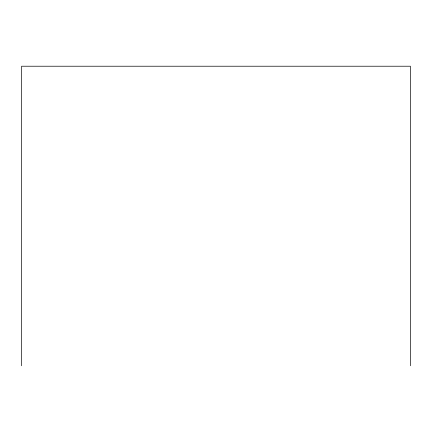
<?xml version="1.0" encoding="UTF-8"?>
<svg xmlns="http://www.w3.org/2000/svg" width="432" height="432" viewBox="0 0 432 432"><rect width="100%" height="100%" fill="white"/><g stroke="black" fill="none" stroke-linecap="round" stroke-linejoin="round"><path stroke-width="0.65" d="M410.4 365.78L410.4 66.22L21.6 66.22L21.6 365.78"/></g></svg>
